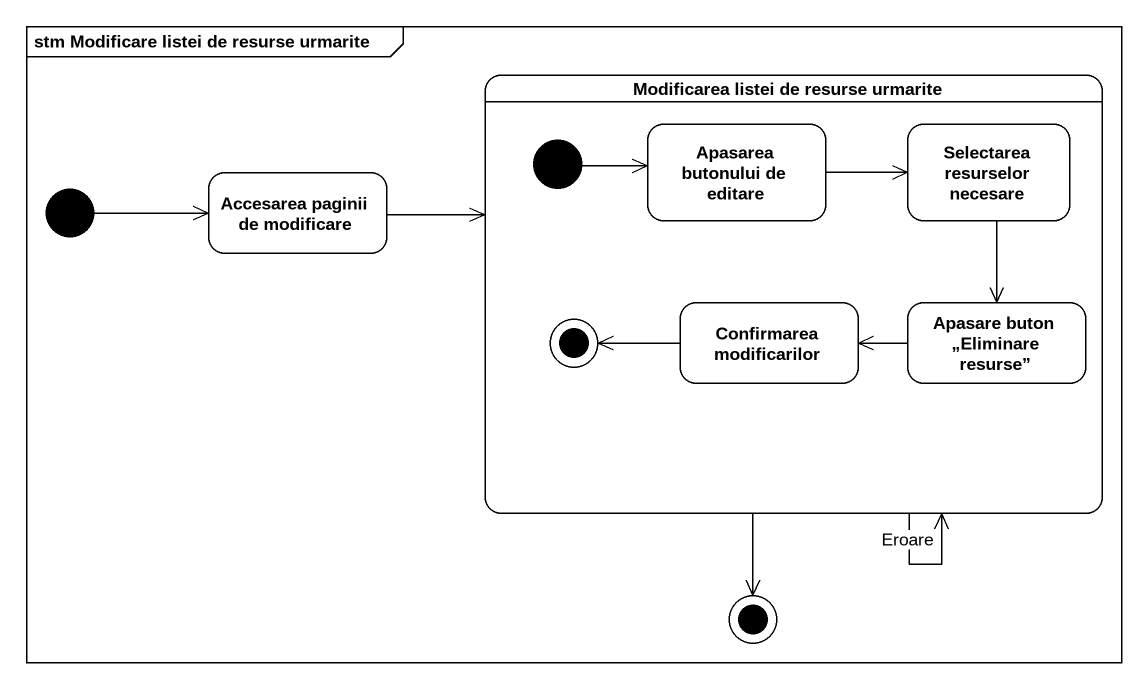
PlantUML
@startuml
mainframe stm Modificare listei de resurse urmarite
hide empty description
state "Modificarea listei de resurse urmarite" as Modificarea_listei_de {
  state "Apasarea butonului de editare" as Apasarea_butonului_de
  state "Selectarea resurselor necesare" as Selectarea_resurselor
  state "Confirmarea modificarilor" as Confirmarea_modificarilor
  state "Apasare buton „Eliminare resurse”" as Apasare_buton_Eliminare
  [*] -right-> Apasarea_butonului_de
  Confirmarea_modificarilor -left-> [*]
}
state "Accesarea paginii de modificare" as Accesarea_paginii_de
[*] -right-> Accesarea_paginii_de
Modificarea_listei_de --> Modificarea_listei_de : Eroare
Accesarea_paginii_de -right-> Modificarea_listei_de
Apasarea_butonului_de -right-> Selectarea_resurselor
Selectarea_resurselor --> Apasare_buton_Eliminare
Apasare_buton_Eliminare -left-> Confirmarea_modificarilor
Modificarea_listei_de --> [*]
@enduml
